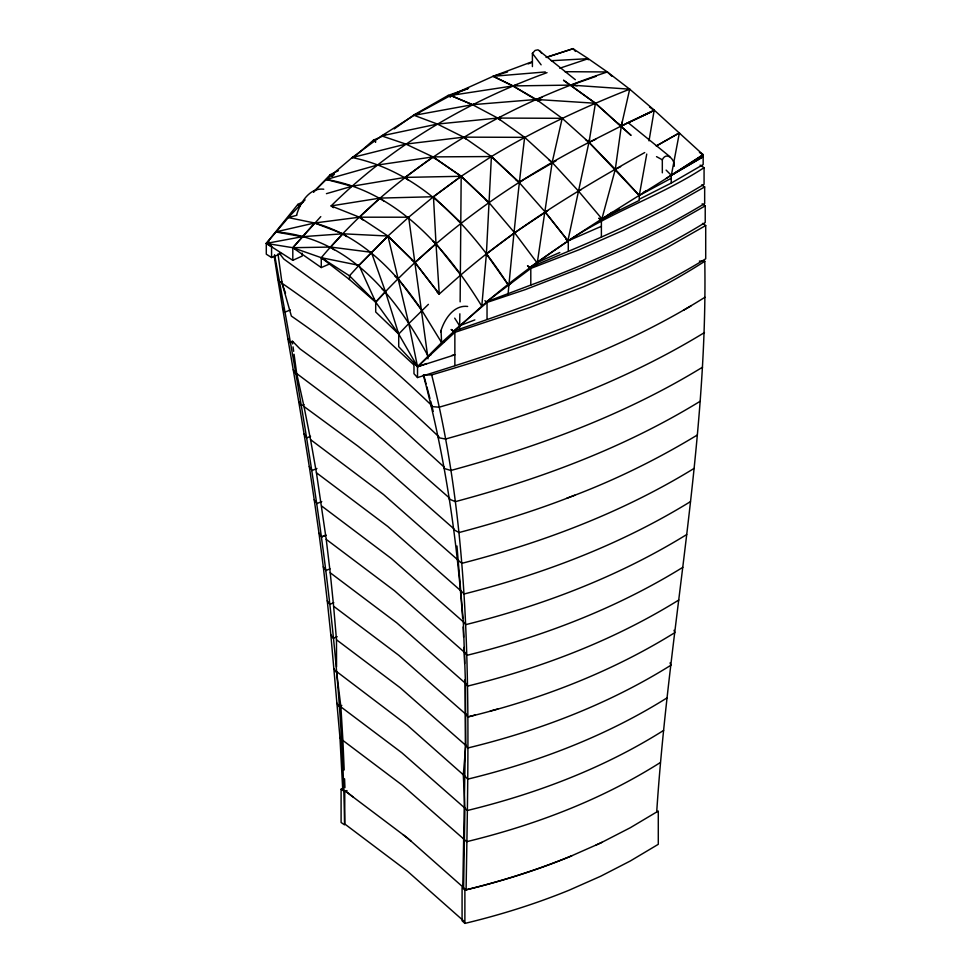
<?xml version="1.0" encoding="UTF-8"?>
<svg xmlns="http://www.w3.org/2000/svg" width="972" height="972" viewBox="0 0 972 972"><rect width="100%" height="100%" fill="white"/><g stroke="black" fill="none" stroke-linecap="round" stroke-linejoin="round"><path stroke-width="1.46" d="M313.592 191.678L326.361 179.443L352.216 157.549L381.619 135.873L405.859 144.087L432.977 156.893L461.178 176.284L460.133 301.855M463.608 920.897L407.353 871.131L344.768 823.989L344.768 790.734L407.353 837.876L463.608 887.63L464.92 808.133L463.304 774.757L465.782 745.354L465.479 683.328L463.316 621.813L456.962 545.997M571.925 855.7C537.601 869.819 502.123 880.984 466.086 889.817L462.793 887.193L465.357 744.661L465.09 679.622M466.086 889.817C468.868 717.822 474.275 543.069 431.665 374.888L423.306 375.034C444.605 454.471 456.755 536.216 462.648 618.18M656.708 811.985C668.7 628.119 707.92 446.136 704.785 261.286L699.39 261.067M459.853 313.81L459.574 330.128M589.542 139.446L567.903 240.752L545.013 211.811L519.012 182.286L491.407 156.541L432.977 156.893L377.27 165.07L326.361 179.48C396.783 191.229 446.306 248.37 481.796 306.192C549.362 247.034 628.434 203.828 703.169 154.779L654.205 110.103L629.698 89.181C581.936 107.989 535.341 129.932 491.407 156.541L486.389 253.984L481.796 306.192L441.616 342.606L417.523 366.748L417.523 377.549C516.788 346.64 616.564 313.421 705.708 258.807L705.708 225.54L702.513 223.402M508.052 294.309C512.912 242.028 518.234 189.54 524.661 137.344L497.688 118.049L472.514 104.697L450.631 95.463L414.084 115.352L472.514 104.684L536.337 99.46L595.435 103.263L631.059 135.4L595.435 103.251L563.602 80.311L595.435 103.251L589.008 142.349C509.522 183.015 435.966 236.014 375.702 302.134L375.702 311.976L398.714 334.076L417.523 366.748L454.86 354.829L451.944 355.4M510.798 283.447L508.052 284.589C470.946 227.788 421.617 171.983 352.216 157.549L405.859 144.087L463.644 137.149L524.661 137.344L552.157 162.458L578.413 190.998L601.911 218.834L615.3 169.322L621.327 125.983L629.698 89.181L607.366 71.977L588.291 58.697L588.291 59.79M536.896 265.441L552.157 162.458L562.181 118.317L536.337 99.46L512.949 85.925L493.132 76.29L450.631 95.463L472.514 104.684L475.308 103.7M649.017 140.867L654.205 110.103L621.327 125.959M601.911 218.834L639.272 200.402L639.272 195.494L646.745 154.074M666.112 170.1L671.336 175.361L679.379 132.897L656.27 145.994L679.379 132.921L679.379 134.014M585.509 139.579L589.008 142.349L621.327 125.983L622.372 121.719M296.739 214.581C300.154 202.759 309.521 187.438 323.773 189.212M440.608 331.817C444.022 319.995 453.389 304.673 467.641 306.447M662.321 172.822L662.321 159.785C666.379 151 674.993 159.505 674.252 166.261M532.401 66.582L532.401 53.326L535.122 50.423L538.026 49.815L575.339 79.716M305.074 199.868L288.32 217.594L266.292 243.413L266.292 254.202L271.565 257.507L281.382 253.485M320.784 216.61L292.803 247.726L292.803 260.314L302.195 256.061L302.195 253.085M521.77 181.108L519.012 182.286L491.407 156.541L461.178 176.297L433.463 196.721L408.665 217.206L359.433 217.193L314.576 223.001L292.803 247.702L266.292 243.413L297.857 204.399L303.215 201.763M329.326 264.092L321.27 267.555L321.27 257.689C395.871 169.286 498.162 107.843 607.366 71.964L611.838 76.253M428.032 358.826L408.665 217.23L387.937 236.026L358.984 265.344L349.483 275.781L349.483 279.523L375.702 302.134L398.714 334.076L398.714 346.688L417.523 366.748L426.72 363.516M342.934 233.815L330.662 247.058L292.803 247.702L321.27 267.555M313.664 192.152L330.213 174.656L338.39 170.683M295.512 248.832L292.803 247.702L321.27 257.689L358.984 265.344L387.937 236.026L414.983 262.525L439.259 294.03L460.764 274.955M397.39 331.488L398.714 334.076L408.775 323.567M705.708 225.54L667.071 247.593L626.478 267.968L583.808 286.691L529.716 307.553L454.86 332.363L417.523 366.748L408.775 323.591L428.409 304.345M547.029 72.645C466.997 101.696 391.728 145.715 331.112 205.93L333.469 207.656M559.811 252.513L536.896 262.586L514.601 232.782L488.904 202.48L461.178 176.284L433.463 196.733L436.003 243.729L414.983 262.562L411.606 259.646M332.193 176.199L334.429 174.243M354.525 156.699L373.491 140.126L383.09 135.971M704.785 261.286C621.46 314.904 526.204 346.943 431.665 374.888M666.16 178.423L673.572 173.587M485.429 199.612L488.904 202.48L461.178 176.297L432.977 156.893L404.996 177.402L352.022 186.26L326.422 193.671M394.207 128.911L413.938 114.951L448.201 95.402L468.042 88.537M612.056 212.297L601.085 219.988L598.886 218.214M644.728 152.555C580.418 188.604 516.703 226.622 460.764 275.003L436.003 243.729L432.589 240.849M547.686 210.669L514.601 232.782L486.389 253.984L508.052 284.589M701.663 184.935L704.664 186.928L664.982 209.539L623.076 230.449L579.239 249.67L530.797 268.442L486.352 301.867L530.797 285.063L530.797 268.442L527.517 265.769L529.631 267.507L568.28 240.825M704.931 297.262C623.307 348.584 531.356 380.745 439.125 407.195L431.374 406.563M639.321 199.224L671.227 183.088L671.227 175.252L703.169 154.621L699.427 152.458M671.336 178.18L639.272 195.481L589.008 142.362L562.181 118.317L497.688 118.062L437.388 124.064L381.619 135.873L414.084 115.328L437.388 124.052L463.644 137.149L491.407 156.528M529.631 267.507L568.28 251.371L568.28 240.789C611.024 211.884 660.79 195.919 704.068 167.67L700.144 165.143M643.403 192.407L645.93 190.852M556.251 160.659L519.012 182.286L515.561 179.468M274.578 254.737C309.072 443.086 342.144 632.894 344.538 824.851L341.099 822.482L341.099 789.215L343.651 787.697M659.83 762.85C600.696 800.211 534.515 825.179 466.742 841.667L463.51 838.97M667.157 697.799C605.957 736.205 537.674 762.157 467.641 779.167L464.92 776.033M663.645 730.397C603.478 768.342 536.192 793.735 467.289 810.514L464.361 807.574M671.336 175.373L703.169 156.65M682.83 567.32C616.357 608.411 542.619 636.648 466.925 655.322L464.312 651.762L464.106 647.388M678.808 600.003C613.83 640.317 541.659 667.91 467.568 686.098L465.175 682.551M601.085 220L619.383 209.308M686.706 534.539C618.666 576.518 543.19 605.289 465.795 624.632L462.854 621.096M693.996 468.468C622.42 512.426 543.093 542.412 461.967 563.298L457.52 560.066M690.46 501.613C620.707 544.563 543.36 573.881 464.166 593.977L460.607 590.526M671.227 175.312L703.169 156.784M671.227 183.088L703.169 164.56L703.169 154.621M704.469 332.558C624.413 381.534 535.56 414.06 445.443 439.052L438.311 437.643M700.022 401.351C624.461 447.691 540.675 478.868 455.309 501.649L449.185 499.025M697.228 435.067C655.869 460.145 612.214 481.48 566.834 498.223M683.438 310.299L690.958 305.961M702.537 367.197C624.789 414.813 538.537 446.622 450.85 470.472L444.228 468.48M705.222 205.87L665.99 228.262L624.619 248.954L581.256 267.944L525.366 289.583L487.033 302.426L453.365 331.245L451.3 329.557L453.365 331.245C539.885 301.466 626.916 270.751 705.222 222.503L705.222 205.87L702.136 203.828M595.739 139.288L589.008 142.349L615.3 169.347L620.634 166.662M617.791 123.237L621.327 125.983L654.205 110.492L649.539 106.944M621.327 125.983L624.06 124.695M626.806 123.395L651.459 111.792M578.413 191.01L581.147 189.734M596.03 845.033L601.972 842.311M568.28 240.789L565.971 238.881L568.28 240.789L601.389 226.306M568.28 251.371C614.887 231.834 660.79 210.511 704.068 184.291L704.068 167.67M468.553 88.27L449.137 96.192L457.739 93.482M528.173 63.909L532.328 62.208M281.819 281.382L279.341 282.39L277.591 277.858L274.165 255.94M290.3 309.959L284.687 312.255L282.548 307.845L277.591 277.858M292.912 341.658L290.191 342.776L287.821 338.475L282.548 307.845M303.92 404.619L301.332 405.664L298.708 401.533L287.821 338.475M310.566 436.307L306.8 437.85L304.066 433.852L298.708 401.533M316.933 468.504L312.036 470.509L309.29 466.596L304.066 433.852M321.756 501.588L316.969 503.545L314.223 499.73L309.29 466.596M321.611 536.896L325.814 535.171L321.611 536.896L318.974 533.166L314.223 499.73M329.994 568.863L325.875 570.54L323.287 566.87L318.974 533.166M333.797 602.713L329.763 604.365L327.248 600.781L323.287 566.87M337.199 636.721L333.25 638.337L330.832 634.825L327.248 600.781M341.816 705.429L339.082 706.547L336.895 703.145L330.832 634.825M341.099 789.215L344.538 791.597L347.016 790.576M352.216 157.561L355.011 156.443M413.938 114.927L419.418 112.764M530.797 285.063C590.952 262.938 649.721 236.694 704.664 203.561L704.664 186.928M474.846 319.91L459.574 325.754L454.702 318.148M499.936 119.921L497.688 118.062L500.446 117.005M574.744 495.21C537.054 510.191 498.235 522.171 459.039 532.535L453.608 529.57M381.619 135.873L385.848 134.27M532.024 61.771L493.132 76.29L512.949 85.925L538.585 101.343M398.18 278.745L421.897 310.481L441.616 342.606L444.374 341.573M541.902 97.431L536.337 99.46L540.76 100.067M430.754 355.035L428.032 356.019C396.321 296.29 348.17 237.229 275.756 231.895L314.576 223.001C360.977 235.722 395.944 271.54 421.897 310.493M457.715 93.093L450.631 95.463L512.949 85.925L571.159 85.099L596.225 76.278M559.75 68.234L588.291 58.66L573.103 48.77L546.191 57.287M546.385 57.47L573.103 48.6L575.497 51.443M512.949 85.925L517.201 84.515M507.53 71.952L493.132 76.29L545.292 71.952M296.873 215.262L288.32 217.594L314.576 223.001L342.934 233.79L346.494 236.56M465.515 713.497L467.824 716.959L475.308 714.979M490.277 711.006L497.749 709.025M467.824 716.959C540.468 699.342 611.181 672.187 674.811 632.638L674.033 630.269M436.003 243.729L439.259 294.079L414.983 262.562L387.937 236.026L342.934 233.79L302.195 236.706L266.292 243.413L292.803 260.314M551.282 60.714L588.291 58.66M461.178 176.284L404.996 177.402L408.556 180.245M564.926 71.685L607.366 71.964M573.371 86.982L571.159 85.099L629.698 89.181M497.688 118.062L500.689 118.377M571.159 85.099L577.161 85.791M275.756 231.931L302.195 236.706M326.361 179.48L352.022 186.272M349.483 279.523L321.27 257.702L325.316 259.621M656.513 156.638L662.321 159.785M271.565 246.706L266.292 243.413L268.916 242.028L266.292 243.413L271.565 246.183L271.565 257.507M321.27 257.702L349.483 275.781L375.702 302.134L385.471 291.746L371.401 252.307L330.662 247.058L334.21 249.804M294.066 354.282L296.703 373.552L304.017 406.539L357.988 446.172L378.533 462.49L454.094 528.999M296.703 373.552L372.592 430.56L449.708 498.247M304.017 406.539L310.554 439.623L383.515 494.505L458.602 560.601M310.554 439.623L316.435 472.769L387.828 526.484L461.287 591.183M316.435 472.769L326.228 539.363L394.425 590.697L464.701 652.504M326.228 539.363L330.225 572.763L396.843 622.931L465.479 683.328M330.225 572.763L333.615 606.249L398.727 655.262L465.855 714.25M333.615 606.249L336.482 639.758L400.112 687.69L465.782 745.354M336.725 672.989L340.893 706.875L401.934 752.838L464.92 808.133M321.659 506.023L391.412 558.572L463.316 621.813M336.555 671.518L407.365 725.27L463.304 774.757M340.893 706.875L342.909 740.445L402.566 785.4L464.215 839.431M362.993 219.988L359.433 217.193L331.112 205.918L380.076 198.094L433.463 196.733L461.105 223.147L457.654 220.267M383.648 200.925L380.076 198.094L359.433 217.193L387.937 236.026L408.775 323.591M454.86 332.363L451.737 329.885L454.86 332.363L454.86 365.63M345.072 790.601L352.909 796.858M548.718 159.7L552.157 162.458M432.977 156.893L435.322 158.776M332.424 176.43L330.213 174.656L332.424 176.406M601.389 220.255L599.189 218.481L601.389 220.255L601.389 236.889M463.644 137.149L465.965 139.032M629.37 123.687L669.817 156.601M403.064 834.644L411.022 841.12M484.907 300.7L487.033 302.426L487.033 319.059M448.201 95.402L450.413 97.212M394.839 275.927L398.18 278.782M382.008 288.781L385.471 291.746L398.714 334.076M539.484 50.532L541.659 53.29M437.048 292.05L439.259 294.079M439.186 437.133C393.162 392.98 343.857 352.326 291.369 316.07L282.05 283.302L278.004 253.911M444.398 467.338L397.147 424.181L376.638 406.976L344.829 381.595L299.935 348.839L292.232 340.941L292.633 343.906M433.184 411.375L431.847 405.64C385.459 360.721 335.255 319.91 282.05 283.302L285.525 293.18M413.501 364.561L383.806 337.053L352.362 310.214L330.273 292.779L283.715 258.953L279.341 253.255M464.883 890.145L462.077 887.485L462.077 920.739L464.883 923.4A535.195 308.987 0 0 0 569.252 890.145L600.635 876.258L630.306 860.985L658.287 844.316L658.287 811.049L630.306 827.719L600.635 842.991L569.252 856.879A535.195 308.987 0 0 1 464.883 890.133L464.883 923.4M413.975 362.921L417.523 366.748L413.975 362.435L413.975 373.722L417.523 377.549M615.3 169.322L639.272 195.494M532.401 53.326L541.125 64.832M545.013 211.86L567.903 240.752M465.357 744.661L467.836 747.978C539.12 730.701 608.557 704.19 670.899 665.225L670.06 662.892M334.101 668.955L336.312 672.417M373.309 298.343L375.702 302.134L358.984 265.344M336.895 703.145L339.957 737.493L342.035 740.822M293.301 369.725L295.767 373.941M344.538 791.597L342.654 788.292L339.957 737.493M423.78 375.18L426.088 383.879M426.854 386.783L429.928 398.386M430.705 401.29L431.847 405.64M293.046 346.87L293.653 351.317M463.134 626.94L463.62 637.158M441.033 330.468L441.616 342.606M342.909 740.445L344.185 769.958M344.562 778.803L344.938 787.66M464.312 651.762L464.64 663.499M336.482 639.758L336.543 666.986M375.654 141.9L373.491 140.126L375.654 141.912M299.959 206.137L297.857 204.399L299.959 206.149"/></g></svg>
